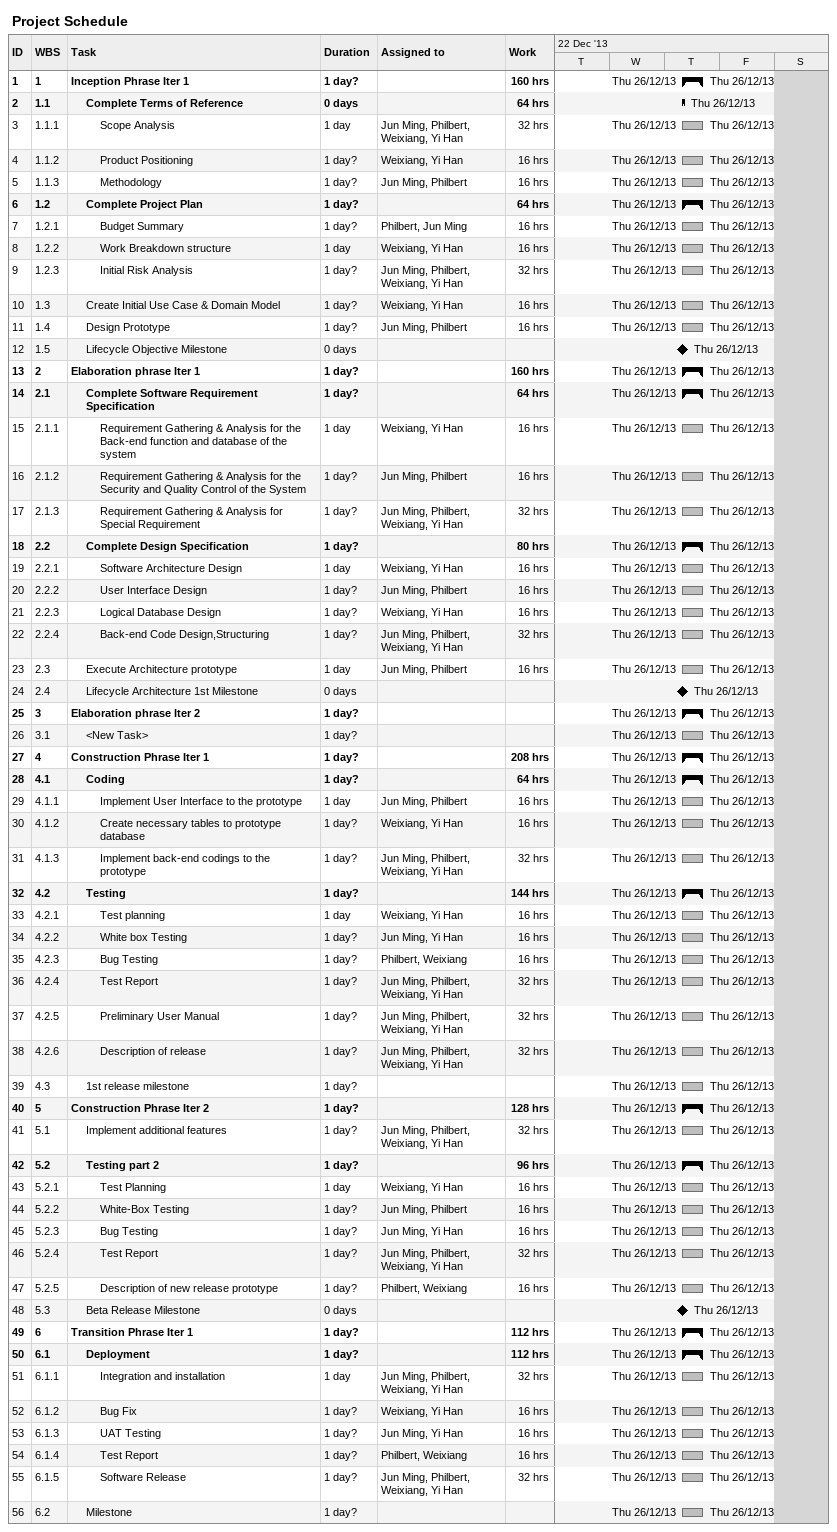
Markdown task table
Project Schedule

| ID | WBS | Task | Duration | Start | Finish | Resources | Work (h) |
|---|---|---|---|---|---|---|---|
| 1 | 1 | **Inception Phrase Iter 1** | 1d? | 2013-12-26 | 2013-12-26 |  | 160 |
| 2 | 1.1 | **Complete Terms of Reference** | 0d | 2013-12-26 | 2013-12-26 |  | 64 |
| 3 | 1.1.1 | Scope Analysis | 1d | 2013-12-26 | 2013-12-26 | Jun Ming, Philbert, Weixiang, Yi Han | 32 |
| 4 | 1.1.2 | Product Positioning | 1d? | 2013-12-26 | 2013-12-26 | Weixiang, Yi Han | 16 |
| 5 | 1.1.3 | Methodology | 1d? | 2013-12-26 | 2013-12-26 | Jun Ming, Philbert | 16 |
| 6 | 1.2 | **Complete Project Plan** | 1d? | 2013-12-26 | 2013-12-26 |  | 64 |
| 7 | 1.2.1 | Budget Summary | 1d? | 2013-12-26 | 2013-12-26 | Philbert, Jun Ming | 16 |
| 8 | 1.2.2 | Work Breakdown structure | 1d | 2013-12-26 | 2013-12-26 | Weixiang, Yi Han | 16 |
| 9 | 1.2.3 | Initial Risk Analysis | 1d? | 2013-12-26 | 2013-12-26 | Jun Ming, Philbert, Weixiang, Yi Han | 32 |
| 10 | 1.3 | Create Initial Use Case & Domain Model | 1d? | 2013-12-26 | 2013-12-26 | Weixiang, Yi Han | 16 |
| 11 | 1.4 | Design Prototype | 1d? | 2013-12-26 | 2013-12-26 | Jun Ming, Philbert | 16 |
| 12 | 1.5 | Lifecycle Objective Milestone | 0d | 2013-12-26 | 2013-12-26 |  |  |
| 13 | 2 | **Elaboration phrase Iter 1** | 1d? | 2013-12-26 | 2013-12-26 |  | 160 |
| 14 | 2.1 | **Complete Software Requirement Specification** | 1d? | 2013-12-26 | 2013-12-26 |  | 64 |
| 15 | 2.1.1 | Requirement Gathering & Analysis for the Back-end function and database of the system | 1d | 2013-12-26 | 2013-12-26 | Weixiang, Yi Han | 16 |
| 16 | 2.1.2 | Requirement Gathering & Analysis for the Security and Quality Control of the System | 1d? | 2013-12-26 | 2013-12-26 | Jun Ming, Philbert | 16 |
| 17 | 2.1.3 | Requirement Gathering & Analysis for Special Requirement | 1d? | 2013-12-26 | 2013-12-26 | Jun Ming, Philbert, Weixiang, Yi Han | 32 |
| 18 | 2.2 | **Complete Design Specification** | 1d? | 2013-12-26 | 2013-12-26 |  | 80 |
| 19 | 2.2.1 | Software Architecture Design | 1d | 2013-12-26 | 2013-12-26 | Weixiang, Yi Han | 16 |
| 20 | 2.2.2 | User Interface Design | 1d? | 2013-12-26 | 2013-12-26 | Jun Ming, Philbert | 16 |
| 21 | 2.2.3 | Logical Database Design | 1d? | 2013-12-26 | 2013-12-26 | Weixiang, Yi Han | 16 |
| 22 | 2.2.4 | Back-end Code Design,Structuring | 1d? | 2013-12-26 | 2013-12-26 | Jun Ming, Philbert, Weixiang, Yi Han | 32 |
| 23 | 2.3 | Execute Architecture prototype | 1d | 2013-12-26 | 2013-12-26 | Jun Ming, Philbert | 16 |
| 24 | 2.4 | Lifecycle Architecture 1st Milestone | 0d | 2013-12-26 | 2013-12-26 |  |  |
| 25 | 3 | **Elaboration phrase Iter 2** | 1d? | 2013-12-26 | 2013-12-26 |  |  |
| 26 | 3.1 | <New Task> | 1d? | 2013-12-26 | 2013-12-26 |  |  |
| 27 | 4 | **Construction Phrase Iter 1** | 1d? | 2013-12-26 | 2013-12-26 |  | 208 |
| 28 | 4.1 | **Coding** | 1d? | 2013-12-26 | 2013-12-26 |  | 64 |
| 29 | 4.1.1 | Implement User Interface to the prototype | 1d | 2013-12-26 | 2013-12-26 | Jun Ming, Philbert | 16 |
| 30 | 4.1.2 | Create necessary tables to prototype database | 1d? | 2013-12-26 | 2013-12-26 | Weixiang, Yi Han | 16 |
| 31 | 4.1.3 | Implement back-end codings to the prototype | 1d? | 2013-12-26 | 2013-12-26 | Jun Ming, Philbert, Weixiang, Yi Han | 32 |
| 32 | 4.2 | **Testing** | 1d? | 2013-12-26 | 2013-12-26 |  | 144 |
| 33 | 4.2.1 | Test planning | 1d | 2013-12-26 | 2013-12-26 | Weixiang, Yi Han | 16 |
| 34 | 4.2.2 | White box Testing | 1d? | 2013-12-26 | 2013-12-26 | Jun Ming, Yi Han | 16 |
| 35 | 4.2.3 | Bug Testing | 1d? | 2013-12-26 | 2013-12-26 | Philbert, Weixiang | 16 |
| 36 | 4.2.4 | Test Report | 1d? | 2013-12-26 | 2013-12-26 | Jun Ming, Philbert, Weixiang, Yi Han | 32 |
| 37 | 4.2.5 | Preliminary User Manual | 1d? | 2013-12-26 | 2013-12-26 | Jun Ming, Philbert, Weixiang, Yi Han | 32 |
| 38 | 4.2.6 | Description of release | 1d? | 2013-12-26 | 2013-12-26 | Jun Ming, Philbert, Weixiang, Yi Han | 32 |
| 39 | 4.3 | 1st release milestone | 1d? | 2013-12-26 | 2013-12-26 |  |  |
| 40 | 5 | **Construction Phrase Iter 2** | 1d? | 2013-12-26 | 2013-12-26 |  | 128 |
| 41 | 5.1 | Implement additional features | 1d? | 2013-12-26 | 2013-12-26 | Jun Ming, Philbert, Weixiang, Yi Han | 32 |
| 42 | 5.2 | **Testing part 2** | 1d? | 2013-12-26 | 2013-12-26 |  | 96 |
| 43 | 5.2.1 | Test Planning | 1d | 2013-12-26 | 2013-12-26 | Weixiang, Yi Han | 16 |
| 44 | 5.2.2 | White-Box Testing | 1d? | 2013-12-26 | 2013-12-26 | Jun Ming, Philbert | 16 |
| 45 | 5.2.3 | Bug Testing | 1d? | 2013-12-26 | 2013-12-26 | Jun Ming, Yi Han | 16 |
| 46 | 5.2.4 | Test Report | 1d? | 2013-12-26 | 2013-12-26 | Jun Ming, Philbert, Weixiang, Yi Han | 32 |
| 47 | 5.2.5 | Description of new release prototype | 1d? | 2013-12-26 | 2013-12-26 | Philbert, Weixiang | 16 |
| 48 | 5.3 | Beta Release Milestone | 0d | 2013-12-26 | 2013-12-26 |  |  |
| 49 | 6 | **Transition Phrase Iter 1** | 1d? | 2013-12-26 | 2013-12-26 |  | 112 |
| 50 | 6.1 | **Deployment** | 1d? | 2013-12-26 | 2013-12-26 |  | 112 |
| 51 | 6.1.1 | Integration and installation | 1d | 2013-12-26 | 2013-12-26 | Jun Ming, Philbert, Weixiang, Yi Han | 32 |
| 52 | 6.1.2 | Bug Fix | 1d? | 2013-12-26 | 2013-12-26 | Weixiang, Yi Han | 16 |
| 53 | 6.1.3 | UAT Testing | 1d? | 2013-12-26 | 2013-12-26 | Jun Ming, Yi Han | 16 |
| 54 | 6.1.4 | Test Report | 1d? | 2013-12-26 | 2013-12-26 | Philbert, Weixiang | 16 |
| 55 | 6.1.5 | Software Release | 1d? | 2013-12-26 | 2013-12-26 | Jun Ming, Philbert, Weixiang, Yi Han | 32 |
| 56 | 6.2 | Milestone | 1d? | 2013-12-26 | 2013-12-26 |  |  |
